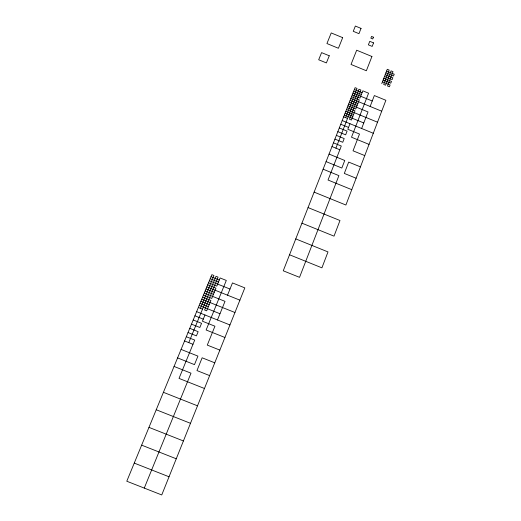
<?xml version="1.0" encoding="UTF-8"?>
<svg xmlns="http://www.w3.org/2000/svg" width="521" height="521" viewBox="0 0 521 521"><rect width="100%" height="100%" fill="white"/><g stroke="black" fill="none" stroke-linecap="round" stroke-linejoin="round"><path stroke-width="0.78" d="M381.756 83.627L387.272 69.3L389.18 70.081L383.671 84.415L385.586 85.203L391.082 70.863L392.99 71.651L387.5 85.985L389.415 86.773L390.105 84.975L382.447 81.83M361.639 128.492L368.028 111.943L348.679 104.018M370.138 106.46L374.345 95.551L385.879 100.286L345.898 205.02L314.117 192.125M335.915 148.172L358.956 89.234L360.877 90.029L349.474 119.244L351.415 120.038L354.996 110.849L347.247 107.678M349.982 123.724L347.82 129.273L359.503 134.047L353.036 150.81L364.765 155.597M345.592 117.655L357.028 88.446L355.101 87.658L283.255 270.796L299.536 277.341L338.904 175.623L323.111 169.195M144.278 488.092L190.999 373.179L174.066 366.445M217.465 319.966L225.013 301.346L204.297 293.056M227.508 295.186L232.477 282.923L244.824 287.879L161.751 494.95L126.785 481.228L211.878 274.652L213.942 275.485L200.429 308.328M188.771 342.623L216 276.312L218.065 277.139L204.597 309.995L206.674 310.822L210.901 300.493L202.604 297.165M204.974 314.977L202.422 321.216L214.939 326.218L207.286 345.097L219.862 350.105M141.647 445.149L176.261 458.786M134.255 463.097L169.038 476.78M156.228 409.753L190.491 423.312M148.973 427.37L183.412 440.961M181.087 349.409L197.934 356.117L194.476 364.628L177.583 357.907M214.763 362.818L202.141 357.79L196.964 370.574L209.631 375.608M204.46 388.497L179.022 378.402L194.704 340.076L186.31 336.735M163.412 392.313L197.505 405.82M200.057 303.359L208.367 306.687M199.204 305.423L219.992 313.74M198.351 307.494L202.513 309.161M196.638 311.643L229.95 324.954M194.932 315.798L203.275 319.132M193.213 319.966L201.568 323.307L199.856 327.481L191.494 324.147M224.922 337.491L206.127 329.988L226.303 280.441L220.123 277.96L216.782 286.12L208.517 282.812M189.768 328.328L198.143 331.675L196.424 335.869L188.042 332.528M184.571 340.949L192.978 344.296M211.038 276.69L219.289 279.998M210.197 278.728L218.455 282.037M209.357 280.767L230.002 289.044M207.677 284.85L215.948 288.165L211.747 298.429L203.45 295.107M206.837 286.902L239.901 300.155M205.99 288.947L214.268 292.268M205.144 290.998L213.428 294.319M201.757 299.23L234.945 312.509M200.904 301.294L209.214 304.616M295.765 238.905L327.996 251.917L321.919 267.833L289.539 254.776M308.054 207.579L339.985 220.513L334.013 236.143L301.939 223.17M331.988 146.57L339.835 149.768M329.044 154.079L344.759 160.481L341.835 168.036L326.087 161.621M360.46 166.876L348.686 162.083L344.309 173.428L356.123 178.234M351.76 189.664L328.041 180.025L341.294 146.023L333.46 142.826M350.828 98.547L381.711 111.201M350.112 100.371L357.849 103.536M349.396 102.194L357.132 105.366M347.963 105.848L355.713 109.019L359.269 99.895L351.545 96.73M346.53 109.508L377.517 122.194M345.807 111.344L353.57 114.522M345.091 113.181L352.854 116.359M344.368 115.017L363.775 122.956M343.645 116.86L347.533 118.449M342.199 120.546L373.297 133.259M340.754 124.239L348.542 127.424M339.301 127.938L347.097 131.123L345.651 134.835L337.842 131.65M369.044 144.389L351.499 137.225L368.575 93.187L362.805 90.817L359.972 98.072L352.255 94.913M336.384 135.369L344.199 138.56L342.746 142.285L334.925 139.094M386.589 71.084L394.215 74.216L393.531 76.007L385.898 72.868M385.208 74.653L392.847 77.798L392.163 79.589L384.518 76.444M383.834 78.241L391.473 81.38L390.789 83.178L383.137 80.032M354.391 89.469L362.095 92.627M353.681 91.279L361.392 94.444M352.971 93.096L372.248 100.996M371.929 56.496L366.354 70.752L351.03 64.454L356.677 50.211L371.929 56.496M373.446 37.212L372.756 38.964L370.861 38.183L371.551 36.424L373.446 37.212M373.564 42.885L372.183 46.415L368.38 44.845L369.767 41.322L373.564 42.885M361.046 28.395L358.956 33.657L353.258 31.306L355.355 26.05L361.046 28.395M342.675 37.649L338.409 48.271L326.928 43.543L331.232 32.94L342.675 37.649M329.272 55.773L326.38 62.924L318.683 59.765L321.587 52.614L329.272 55.773"/></g></svg>
